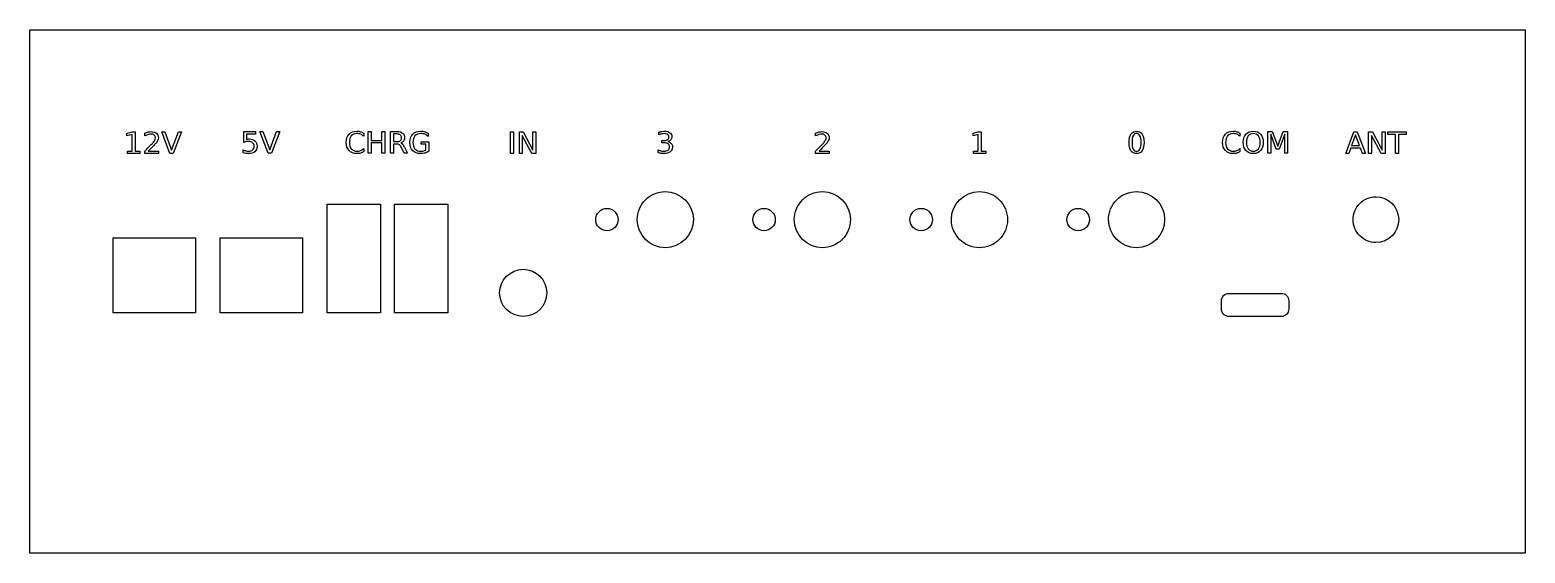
# Model space of a CAD drawing. Extents: x 0 to 200, y 0 to 70.
import ezdxf

# ---------------------------------------------------------------- set-up
doc = ezdxf.new("R2010")
doc.units = 0
for name, color, linetype in [('CUTOUT', 7, 'CONTINUOUS'), ('REFERENCE', 7, 'CONTINUOUS'), ('TEXT', 7, 'CONTINUOUS')]:
    doc.layers.add(name, color=color, linetype=linetype)

msp = doc.modelspace()

# ---------------------------------------------------------------- linework, layer by layer
at = {"layer": 'CUTOUT', "color": 7}
for points in [[(39.814721, 46.650876), (46.91472, 46.650876), (46.91472, 32.150905), (39.814721, 32.150905)], [(48.81442, 46.650876), (55.91442, 46.650876), (55.91442, 32.150905), (48.81442, 32.150905)], [(78.69996, 44.600881)], [(88.75023, 44.601255)], [(99.69996, 44.600881)], [(109.75021, 44.601255)], [(120.69996, 44.600881)], [(130.75021, 44.601255)], [(141.69996, 44.600881)], [(151.75023, 44.601255)], [(183.05035, 44.600301)], [(11.179963, 42.150693), (22.179963, 42.150693), (22.179963, 32.150712), (11.179963, 32.150712)], [(25.499825, 42.150312), (36.499825, 42.150312), (36.499825, 32.150331), (25.499825, 32.150331)], [(69.1475, 34.816327)], [(160.34997, 34.750351)]]:
    msp.add_lwpolyline(points, close=True, dxfattribs=at)
for points in [[(160.34997, 34.750351), (167.34997, 34.750351)], [(159.34997, 32.650357), (159.34997, 33.750351)], [(168.34997, 33.750351), (168.34997, 32.650357)], [(167.34997, 31.650357), (160.34997, 31.650357)]]:
    msp.add_lwpolyline(points, dxfattribs=at)
for points in [[(82.348579, 47.2529), (83.051841, 47.956161), (84.005668, 48.351248), (85.00023, 48.351248)], [(85.00023, 48.351248), (87.071298, 48.351248), (88.75023, 46.672319), (88.75023, 44.601255)], [(103.348559, 47.2529), (104.051821, 47.956161), (105.005648, 48.351248), (106.00021, 48.351248)], [(106.00021, 48.351248), (108.071278, 48.351248), (109.75021, 46.672319), (109.75021, 44.601255)], [(123.25021, 44.601255), (123.25021, 46.672319), (124.929142, 48.351248), (127.00021, 48.351248)], [(127.00021, 48.351248), (127.994772, 48.351248), (128.948599, 47.956161), (129.651861, 47.2529)], [(145.348579, 47.2529), (146.051841, 47.956161), (147.005668, 48.351248), (148.00023, 48.351248)], [(148.00023, 48.351248), (150.071298, 48.351248), (151.75023, 46.672319), (151.75023, 44.601255)], [(75.69996, 44.600881), (75.69996, 45.429306), (76.371533, 46.100878), (77.19996, 46.100878)], [(77.19996, 46.100878), (78.028387, 46.100878), (78.69996, 45.429306), (78.69996, 44.600881)], [(81.25023, 44.601255), (81.25023, 45.595815), (81.645318, 46.54964), (82.348579, 47.2529)], [(96.69996, 44.600881), (96.69996, 45.429306), (97.371533, 46.100878), (98.19996, 46.100878)], [(98.19996, 46.100878), (99.028387, 46.100878), (99.69996, 45.429306), (99.69996, 44.600881)], [(102.25021, 44.601255), (102.25021, 45.595815), (102.645298, 46.54964), (103.348559, 47.2529)], [(117.69996, 44.600881), (117.69996, 45.429306), (118.371533, 46.100878), (119.19996, 46.100878)], [(119.19996, 46.100878), (120.028387, 46.100878), (120.69996, 45.429306), (120.69996, 44.600881)], [(129.651861, 47.2529), (130.355122, 46.54964), (130.75021, 45.595815), (130.75021, 44.601255)], [(138.69996, 44.600881), (138.69996, 45.429306), (139.371533, 46.100878), (140.19996, 46.100878)], [(140.19996, 46.100878), (141.028387, 46.100878), (141.69996, 45.429306), (141.69996, 44.600881)], [(144.25023, 44.601255), (144.25023, 45.595815), (144.645318, 46.54964), (145.348579, 47.2529)], [(176.94958, 44.600301), (176.94958, 45.409313), (177.27096, 46.185189), (177.843019, 46.757246)], [(177.843019, 46.757246), (178.415078, 47.329303), (179.190957, 47.650681), (179.99997, 47.650679)], [(179.99997, 47.650679), (181.684649, 47.650677), (183.05035, 46.284977), (183.05035, 44.600301)], [(77.19996, 43.100884), (76.371533, 43.100884), (75.69996, 43.772456), (75.69996, 44.600881)], [(78.69996, 44.600881), (78.69996, 43.772456), (78.028387, 43.100884), (77.19996, 43.100884)], [(85.00023, 40.851262), (82.929162, 40.851262), (81.25023, 42.530191), (81.25023, 44.601255)], [(88.75023, 44.601255), (88.75023, 42.530191), (87.071298, 40.851262), (85.00023, 40.851262)], [(98.19996, 43.100884), (97.371533, 43.100884), (96.69996, 43.772456), (96.69996, 44.600881)], [(99.69996, 44.600881), (99.69996, 43.772456), (99.028387, 43.100884), (98.19996, 43.100884)], [(106.00021, 40.851262), (103.929142, 40.851262), (102.25021, 42.530191), (102.25021, 44.601255)], [(109.75021, 44.601255), (109.75021, 43.606695), (109.355122, 42.65287), (108.651861, 41.94961)], [(119.19996, 43.100884), (118.371533, 43.100884), (117.69996, 43.772456), (117.69996, 44.600881)], [(120.69996, 44.600881), (120.69996, 43.772456), (120.028387, 43.100884), (119.19996, 43.100884)], [(124.348559, 41.94961), (123.645298, 42.65287), (123.25021, 43.606695), (123.25021, 44.601255)], [(130.75021, 44.601255), (130.75021, 43.606695), (130.355122, 42.65287), (129.651861, 41.94961)], [(140.19996, 43.100884), (139.371533, 43.100884), (138.69996, 43.772456), (138.69996, 44.600881)], [(141.69996, 44.600881), (141.69996, 43.772456), (141.028387, 43.100884), (140.19996, 43.100884)], [(148.00023, 40.851262), (145.929162, 40.851262), (144.25023, 42.530191), (144.25023, 44.601255)], [(151.75023, 44.601255), (151.75023, 42.530191), (150.071298, 40.851262), (148.00023, 40.851262)], [(177.843019, 42.443356), (177.27096, 43.015413), (176.94958, 43.791289), (176.94958, 44.600301)], [(183.05035, 44.600301), (183.05035, 42.915625), (181.684649, 41.549925), (179.99997, 41.549923)], [(179.99997, 41.549923), (179.190957, 41.549921), (178.415078, 41.871299), (177.843019, 42.443356)], [(108.651861, 41.94961), (107.948599, 41.246349), (106.994772, 40.851262), (106.00021, 40.851262)], [(127.00021, 40.851262), (126.005648, 40.851262), (125.051821, 41.246349), (124.348559, 41.94961)], [(129.651861, 41.94961), (128.948599, 41.246349), (127.994772, 40.851262), (127.00021, 40.851262)], [(62.85242, 34.816327), (62.85242, 36.554662), (64.261621, 37.963861), (65.99996, 37.963862)], [(65.99996, 37.963862), (67.738299, 37.963861), (69.1475, 36.554662), (69.1475, 34.816327)], [(65.99996, 31.668792), (64.261621, 31.668793), (62.85242, 33.077992), (62.85242, 34.816327)], [(69.1475, 34.816327), (69.1475, 33.077992), (67.738299, 31.668793), (65.99996, 31.668792)], [(159.34997, 33.750351), (159.34997, 34.304351), (159.79597, 34.750351), (160.34997, 34.750351)], [(167.34997, 34.750351), (167.90397, 34.750351), (168.34997, 34.304351), (168.34997, 33.750351)], [(160.34997, 31.650357), (159.79597, 31.650357), (159.34997, 32.096357), (159.34997, 32.650357)], [(168.34997, 32.650357), (168.34997, 32.096357), (167.90397, 31.650357), (167.34997, 31.650357)]]:
    msp.add_open_spline(points, degree=3, dxfattribs=at)
at = {"layer": 'REFERENCE', "color": 5}
msp.add_lwpolyline([(0.056346, 69.943654), (199.943652, 69.943654), (199.943652, 0.056347), (0.056346, 0.056347)], close=True, dxfattribs=at)
at = {"layer": 'TEXT', "color": 7}
for points in [[(13.090147, 53.747268), (13.729269, 53.747268), (13.729269, 55.953207), (13.033981, 55.813762), (13.033981, 56.170121), (13.725395, 56.309566), (14.116615, 56.309566), (14.116615, 53.747268), (14.755737, 53.747268), (14.755737, 53.418023), (13.090147, 53.418023)], [(18.780269, 53.418023), (17.676331, 56.309566), (18.084982, 56.309566), (19.001057, 53.875092), (19.919069, 56.309566), (20.325783, 56.309566), (19.223781, 53.418023)], [(31.903213, 53.474191), (30.799275, 56.365734), (31.207926, 56.365734), (32.124001, 53.93126), (33.042012, 56.365734), (33.448726, 56.365734), (32.346725, 53.474191)], [(44.679509, 56.14302)], [(45.283769, 56.365734), (45.67499, 56.365734), (45.67499, 55.180453), (47.09655, 55.180453), (47.09655, 56.365734), (47.48777, 56.365734), (47.48777, 53.474191), (47.09655, 53.474191), (47.09655, 54.851208), (45.67499, 54.851208), (45.67499, 53.474191), (45.283769, 53.474191)], [(64.32069, 56.309566), (64.71191, 56.309566), (64.71191, 53.418023), (64.32069, 53.418023)], [(65.49048, 56.309566), (66.01727, 56.309566), (67.29939, 53.890586), (67.29939, 56.309566), (67.67899, 56.309566), (67.67899, 53.418023), (67.15219, 53.418023), (65.87008, 55.837003), (65.87008, 53.418023), (65.49048, 53.418023)], [(126.19533, 53.747268), (126.83446, 53.747268), (126.83446, 55.953207), (126.13917, 55.813762), (126.13917, 56.170121), (126.83058, 56.309566), (127.2218, 56.309566), (127.2218, 53.747268), (127.86092, 53.747268), (127.86092, 53.418023), (126.19533, 53.418023)], [(148.00001, 56.418025)], [(148.00001, 56.108148)], [(161.83003, 56.14302)], [(163.60795, 56.418025)], [(163.60795, 56.100401)], [(165.5563, 56.365734), (166.13926, 56.365734), (166.87715, 54.398012), (167.61892, 56.365734), (168.20188, 56.365734), (168.20188, 53.474191), (167.82034, 53.474191), (167.82034, 56.013248), (167.0747, 54.030033), (166.68154, 54.030033), (165.9359, 56.013248), (165.9359, 53.474191), (165.5563, 53.474191)], [(177.0617, 56.309566), (177.50521, 56.309566), (178.60722, 53.418023), (178.2005, 53.418023), (177.93711, 54.159792), (176.63368, 54.159792), (176.37029, 53.418023), (175.95776, 53.418023)], [(179.02942, 56.309566), (179.55621, 56.309566), (180.83833, 53.890586), (180.83833, 56.309566), (181.21793, 56.309566), (181.21793, 53.418023), (180.69114, 53.418023), (179.40902, 55.837003), (179.40902, 53.418023), (179.02942, 53.418023)], [(181.59559, 56.309566), (184.04169, 56.309566), (184.04169, 55.980321), (183.01522, 55.980321), (183.01522, 53.418023), (182.62206, 53.418023), (182.62206, 55.980321), (181.59559, 55.980321)], [(49.63755, 54.829904)], [(85.35546, 55.033261)], [(177.28249, 55.924156), (176.75182, 54.485163), (177.81509, 54.485163)], [(15.882908, 53.747271)], [(52.99391, 53.886715)], [(105.55263, 53.747271)]]:
    msp.add_lwpolyline(points, close=True, dxfattribs=at)
for points in [[(15.431654, 55.77503), (15.431654, 56.170123)], [(28.672742, 56.365734), (30.208571, 56.365734), (30.208571, 56.036489), (29.031037, 56.036489), (29.031037, 55.327644)], [(28.672742, 54.913183), (28.672742, 56.365734)], [(44.679509, 56.143009), (44.679509, 55.730485)], [(49.08364, 54.696269), (48.65756, 54.696269), (48.65756, 53.474191), (48.26634, 53.474191), (48.26634, 56.365734), (49.14949, 56.365734)], [(48.65756, 56.044236), (48.65756, 55.017767), (49.14949, 55.017767)], [(49.14949, 56.044236), (48.65756, 56.044236)], [(53.30572, 56.143014), (53.30572, 55.726617)], [(84.13532, 55.945464), (84.13532, 56.294076)], [(105.10138, 55.77503), (105.10138, 56.170123)], [(161.83003, 56.143009), (161.83003, 55.730485)], [(44.679509, 54.105572), (44.679509, 53.696921)], [(50.12173, 54.264378), (50.51876, 53.474191), (50.09849, 53.474191), (49.72857, 54.215959)], [(52.99391, 53.886715), (52.99391, 54.663345), (52.35478, 54.663345), (52.35478, 54.984843), (53.38125, 54.984843), (53.38125, 53.743397)], [(84.88484, 54.858955), (84.54784, 54.858955), (84.54784, 55.180453), (84.90033, 55.180453)], [(161.83003, 54.105572), (161.83003, 53.696921)], [(15.882916, 53.747268), (17.248313, 53.747268), (17.248313, 53.418023), (15.41229, 53.418023), (15.41229, 53.747268)], [(28.550728, 53.541973), (28.550728, 53.93513)], [(84.04817, 53.561346), (84.04817, 53.939009)], [(105.55267, 53.747268), (106.91807, 53.747268), (106.91807, 53.418023), (105.08205, 53.418023), (105.08205, 53.747268)]]:
    msp.add_lwpolyline(points, dxfattribs=at)
for points in [[(15.431654, 56.170123), (15.589175, 56.23339), (15.736367, 56.281162), (15.87323, 56.313441)], [(15.867419, 55.968703), (15.731848, 55.926096), (15.586593, 55.861539), (15.431654, 55.77503)], [(16.256703, 56.032613), (16.134043, 56.032613), (16.004282, 56.01131), (15.867419, 55.968703)], [(15.87323, 56.313441), (16.010092, 56.345721), (16.135334, 56.361861), (16.248956, 56.361861)], [(16.248956, 56.361861), (16.548504, 56.361861), (16.787368, 56.286974), (16.965547, 56.1372)], [(16.676974, 55.887358), (16.569808, 55.984195), (16.429718, 56.032613), (16.256703, 56.032613)], [(16.965547, 56.1372), (17.143726, 55.987426), (17.232816, 55.787297), (17.232816, 55.536812)], [(42.347682, 54.917066), (42.347682, 55.381882), (42.47357, 55.747925), (42.725345, 56.015194)], [(42.725345, 56.015194), (42.97712, 56.283754), (43.321859, 56.418034), (43.75956, 56.418034)], [(43.782801, 56.096531), (43.452265, 56.096531), (43.199199, 55.995175), (43.023602, 55.792463)], [(43.75956, 56.418034), (43.932575, 56.418034), (44.095261, 56.394794), (44.247617, 56.348314)], [(44.257301, 56.005501), (44.108818, 56.066188), (43.950652, 56.096531), (43.782801, 56.096531)], [(44.247617, 56.348314), (44.401264, 56.303121), (44.545228, 56.234689), (44.679509, 56.14302)], [(44.679509, 55.730485), (44.547811, 55.853145), (44.407075, 55.944817), (44.257301, 56.005501)], [(49.14949, 56.365734), (49.480023, 56.365734), (49.726633, 56.296657), (49.88932, 56.158503)], [(49.57557, 55.914475), (49.480023, 56.000982), (49.337997, 56.044236), (49.14949, 56.044236)], [(49.88932, 56.158503), (50.052007, 56.02035), (50.13335, 55.811828), (50.13335, 55.532938)], [(50.85575, 54.91706), (50.85575, 55.389623), (50.98293, 55.757602), (51.23729, 56.020998)], [(51.23729, 56.020998), (51.492937, 56.285685), (51.846713, 56.418028), (52.29862, 56.418028)], [(52.33154, 56.096529), (51.977767, 56.096529), (51.71179, 55.997755), (51.53361, 55.800208)], [(52.29862, 56.418028), (52.487127, 56.418028), (52.66595, 56.394788), (52.83509, 56.348308)], [(52.84478, 56.003569), (52.682093, 56.065542), (52.511013, 56.096529), (52.33154, 56.096529)], [(52.83509, 56.348308), (53.005523, 56.301828), (53.1624, 56.233397), (53.30572, 56.143014)], [(53.30572, 55.726617), (53.161113, 55.849276), (53.007467, 55.941594), (52.84478, 56.003569)], [(84.13532, 56.294076), (84.2838, 56.335396), (84.4226, 56.366383), (84.55172, 56.387036)], [(84.5401, 56.053921), (84.41744, 56.030681), (84.282513, 55.994529), (84.13532, 55.945464)], [(84.88484, 56.088781), (84.777673, 56.088781), (84.66276, 56.077161), (84.5401, 56.053921)], [(84.55172, 56.387036), (84.682127, 56.407696), (84.804787, 56.418026), (84.9197, 56.418026)], [(85.33609, 55.968703), (85.23151, 56.048755), (85.081093, 56.088781), (84.88484, 56.088781)], [(84.9197, 56.418026), (85.216667, 56.418026), (85.451657, 56.35024), (85.62467, 56.214669)], [(85.49491, 55.627838), (85.49491, 55.776321), (85.44197, 55.889942), (85.33609, 55.968703)], [(85.62467, 56.214669), (85.797683, 56.080389), (85.88419, 55.898336), (85.88419, 55.668511)], [(105.10138, 56.170123), (105.258907, 56.23339), (105.4061, 56.281162), (105.54296, 56.313441)], [(105.53715, 55.968703), (105.401577, 55.926096), (105.25632, 55.861539), (105.10138, 55.77503)], [(105.92643, 56.032613), (105.80377, 56.032613), (105.67401, 56.01131), (105.53715, 55.968703)], [(105.54296, 56.313441), (105.67982, 56.345721), (105.805063, 56.361861), (105.91869, 56.361861)], [(105.91869, 56.361861), (106.218237, 56.361861), (106.4571, 56.286974), (106.63528, 56.1372)], [(106.3467, 55.887358), (106.23954, 55.984195), (106.09945, 56.032613), (105.92643, 56.032613)], [(106.63528, 56.1372), (106.81346, 55.987426), (106.90255, 55.787297), (106.90255, 55.536812)], [(147.00066, 54.917057), (147.00066, 55.405114), (147.085877, 55.776966), (147.25631, 56.032615)], [(147.25631, 56.032615), (147.42803, 56.289555), (147.67593, 56.418025), (148.00001, 56.418025)], [(148.00001, 56.108148), (147.79859, 56.108148), (147.64688, 56.008729), (147.54488, 55.809891)], [(148.00001, 56.418025), (148.32409, 56.418025), (148.571347, 56.289555), (148.74178, 56.032615)], [(148.45515, 55.809891), (148.354437, 56.008729), (148.202723, 56.108148), (148.00001, 56.108148)], [(148.74178, 56.032615), (148.913507, 55.776966), (148.99937, 55.405114), (148.99937, 54.917057)], [(159.4982, 54.917066), (159.4982, 55.381882), (159.624087, 55.747925), (159.87586, 56.015194)], [(159.87586, 56.015194), (160.127633, 56.283754), (160.472373, 56.418034), (160.91008, 56.418034)], [(160.93332, 56.096531), (160.60278, 56.096531), (160.349713, 55.995175), (160.17412, 55.792463)], [(160.91008, 56.418034), (161.083093, 56.418034), (161.245777, 56.394794), (161.39813, 56.348314)], [(161.40782, 56.005501), (161.259333, 56.066188), (161.101167, 56.096531), (160.93332, 56.096531)], [(161.39813, 56.348314), (161.551783, 56.303121), (161.69575, 56.234689), (161.83003, 56.14302)], [(161.83003, 55.730485), (161.69833, 55.853145), (161.557593, 55.944817), (161.40782, 56.005501)], [(162.26773, 54.917057), (162.26773, 55.374126), (162.389097, 55.738232), (162.63183, 56.009375)], [(162.63183, 56.009375), (162.875863, 56.281808), (163.201237, 56.418025), (163.60795, 56.418025)], [(163.60795, 56.100401), (163.323897, 56.100401), (163.097943, 55.994526), (162.93009, 55.782777)], [(163.60795, 56.418025), (164.01337, 56.418025), (164.33745, 56.281808), (164.58019, 56.009375)], [(164.28193, 55.782777), (164.116663, 55.994526), (163.892003, 56.100401), (163.60795, 56.100401)], [(164.58019, 56.009375), (164.822923, 55.738232), (164.94429, 55.374126), (164.94429, 54.917057)], [(15.41229, 53.747268), (15.560773, 53.900915), (15.762839, 54.106855), (16.018488, 54.365086)], [(16.614993, 54.496786), (16.441978, 54.318607), (16.19795, 54.068768), (15.882908, 53.747271)], [(16.018488, 54.365086), (16.275428, 54.624608), (16.436822, 54.791813), (16.502671, 54.8667)], [(16.502671, 54.8667), (16.627913, 55.007435), (16.715066, 55.126221), (16.76413, 55.223058)], [(16.922934, 54.822158), (16.890654, 54.784711), (16.788007, 54.676254), (16.614993, 54.496786)], [(16.83966, 55.511632), (16.83966, 55.665279), (16.785431, 55.790521), (16.676974, 55.887358)], [(16.76413, 55.223058), (16.814483, 55.321186), (16.83966, 55.417377), (16.83966, 55.511632)], [(17.165026, 55.197884), (17.121126, 55.092009), (17.040429, 54.966767), (16.922934, 54.822158)], [(17.232816, 55.536812), (17.232816, 55.418026), (17.210219, 55.30505), (17.165026, 55.197884)], [(28.990366, 55.021641), (28.887073, 54.998401), (28.781199, 54.962248), (28.672742, 54.913183)], [(29.304117, 55.056501), (29.199533, 55.056501), (29.094949, 55.044881), (28.990366, 55.021641)], [(29.031037, 55.327644), (29.08785, 55.347011), (29.144661, 55.361214), (29.20147, 55.370254)], [(29.20147, 55.370254), (29.258283, 55.380581), (29.315094, 55.385744), (29.371903, 55.385744)], [(29.834782, 54.880258), (29.704375, 54.997753), (29.527487, 55.056501), (29.304117, 55.056501)], [(29.371903, 55.385744), (29.694692, 55.385744), (29.95034, 55.2973), (30.138849, 55.120412)], [(30.030392, 54.401885), (30.030392, 54.603305), (29.965189, 54.762763), (29.834782, 54.880258)], [(29.834782, 53.923512), (29.965189, 54.041007), (30.030392, 54.200464), (30.030392, 54.401885)], [(30.421612, 54.401884), (30.421612, 54.090715), (30.324775, 53.848624), (30.131102, 53.675609)], [(30.138849, 55.120412), (30.327358, 54.943523), (30.421612, 54.704014), (30.421612, 54.401884)], [(42.725345, 53.818938), (42.47357, 54.087499), (42.347682, 54.453541), (42.347682, 54.917066)], [(43.023602, 55.792463), (42.848005, 55.591043), (42.760206, 55.299242), (42.760206, 54.91706)], [(42.760206, 54.91706), (42.760206, 54.536169), (42.848005, 54.244368), (43.023602, 54.041656)], [(43.023602, 54.041656), (43.199199, 53.840236), (43.452265, 53.739526), (43.782801, 53.739526)], [(44.257301, 53.830556), (44.407075, 53.891243), (44.547811, 53.982915), (44.679509, 54.105572)], [(49.44968, 54.601369), (49.360593, 54.664636), (49.23858, 54.696269), (49.08364, 54.696269)], [(49.14949, 55.017767), (49.337997, 55.017767), (49.480023, 55.061021), (49.57557, 55.147528)], [(49.72857, 54.215959), (49.633023, 54.409632), (49.54006, 54.538102), (49.44968, 54.601369)], [(49.72083, 55.532938), (49.72083, 55.702079), (49.67241, 55.829258), (49.57557, 55.914475)], [(49.57557, 55.147528), (49.67241, 55.235327), (49.72083, 55.363797), (49.72083, 55.532938)], [(50.00553, 55.079743), (49.921603, 54.959665), (49.798943, 54.876385), (49.63755, 54.829904)], [(49.63755, 54.829904), (49.72147, 54.801497), (49.80281, 54.740813), (49.88157, 54.647851)], [(49.88157, 54.647851), (49.961623, 54.554888), (50.041677, 54.427063), (50.12173, 54.264378)], [(50.13335, 55.532938), (50.13335, 55.350885), (50.090743, 55.19982), (50.00553, 55.079743)], [(51.23729, 53.813122), (50.98293, 54.077809), (50.85575, 54.445788), (50.85575, 54.91706)], [(51.53361, 55.800208), (51.356723, 55.602661), (51.26828, 55.308278), (51.26828, 54.917058)], [(51.26828, 54.917058), (51.26828, 54.527129), (51.356723, 54.233391), (51.53361, 54.035844)], [(51.53361, 54.035844), (51.71179, 53.838297), (51.977767, 53.739524), (52.33154, 53.739524)], [(85.38258, 54.7137), (85.263793, 54.810537), (85.09788, 54.858955), (84.88484, 54.858955)], [(84.90033, 55.180453), (85.09271, 55.180453), (85.2399, 55.218542), (85.3419, 55.29472)], [(85.3419, 55.29472), (85.443907, 55.372189), (85.49491, 55.483229), (85.49491, 55.627838)], [(85.74668, 55.261796), (85.655007, 55.152048), (85.5246, 55.07587), (85.35546, 55.033261)], [(85.35546, 55.033261), (85.54268, 54.993234), (85.68858, 54.909955), (85.79316, 54.783422)], [(85.36902, 53.892525), (85.498133, 53.989362), (85.56269, 54.130098), (85.56269, 54.314733)], [(85.56269, 54.314733), (85.56269, 54.485166), (85.502653, 54.618155), (85.38258, 54.7137)], [(85.95198, 54.314733), (85.95198, 54.029388), (85.85385, 53.8086), (85.65759, 53.65237)], [(85.88419, 55.668511), (85.88419, 55.508408), (85.838353, 55.372836), (85.74668, 55.261796)], [(85.79316, 54.783422), (85.89904, 54.656889), (85.95198, 54.500659), (85.95198, 54.314733)], [(105.08205, 53.747268), (105.23053, 53.900915), (105.432597, 54.106855), (105.68825, 54.365086)], [(106.28472, 54.496786), (106.111707, 54.318607), (105.867677, 54.068768), (105.55263, 53.747271)], [(105.68825, 54.365086), (105.94519, 54.624608), (106.106583, 54.791813), (106.17243, 54.8667)], [(106.17243, 54.8667), (106.29767, 55.007435), (106.384823, 55.126221), (106.43389, 55.223058)], [(106.59266, 54.822158), (106.560393, 54.784711), (106.457747, 54.676254), (106.28472, 54.496786)], [(106.50939, 55.511632), (106.50939, 55.665279), (106.45516, 55.790521), (106.3467, 55.887358)], [(106.43389, 55.223058), (106.484223, 55.321186), (106.50939, 55.417377), (106.50939, 55.511632)], [(106.83475, 55.197884), (106.790883, 55.092009), (106.710187, 54.966767), (106.59266, 54.822158)], [(106.90255, 55.536812), (106.90255, 55.418026), (106.87995, 55.30505), (106.83475, 55.197884)], [(147.25631, 53.801499), (147.085877, 54.058438), (147.00066, 54.430291), (147.00066, 54.917057)], [(147.54488, 55.809891), (147.444173, 55.612344), (147.39382, 55.314733), (147.39382, 54.917057)], [(147.39382, 54.917057), (147.39382, 54.520672), (147.444173, 54.223061), (147.54488, 54.024223)], [(147.54488, 54.024223), (147.64688, 53.826676), (147.79859, 53.727903), (148.00001, 53.727903)], [(148.00001, 53.727903), (148.202723, 53.727903), (148.354437, 53.826676), (148.45515, 54.024223)], [(148.60815, 54.917057), (148.60815, 55.314733), (148.55715, 55.612344), (148.45515, 55.809891)], [(148.45515, 54.024223), (148.55715, 54.223061), (148.60815, 54.520672), (148.60815, 54.917057)], [(148.99937, 54.917057), (148.99937, 54.430291), (148.913507, 54.058438), (148.74178, 53.801499)], [(159.87586, 53.818938), (159.624087, 54.087499), (159.4982, 54.453541), (159.4982, 54.917066)], [(160.17412, 55.792463), (159.99852, 55.591043), (159.91072, 55.299242), (159.91072, 54.91706)], [(159.91072, 54.91706), (159.91072, 54.536169), (159.99852, 54.244368), (160.17412, 54.041656)], [(160.17412, 54.041656), (160.349713, 53.840236), (160.60278, 53.739526), (160.93332, 53.739526)], [(161.40782, 53.830556), (161.557593, 53.891243), (161.69833, 53.982915), (161.83003, 54.105572)], [(162.63183, 53.824739), (162.389097, 54.095882), (162.26773, 54.459988), (162.26773, 54.917057)], [(162.93009, 55.782777), (162.76353, 55.571028), (162.68025, 55.282454), (162.68025, 54.917057)], [(162.68025, 54.917057), (162.68025, 54.552951), (162.76353, 54.265023), (162.93009, 54.053274)], [(162.93009, 54.053274), (163.097943, 53.841525), (163.323897, 53.73565), (163.60795, 53.73565)], [(163.60795, 53.73565), (163.892003, 53.73565), (164.116663, 53.841525), (164.28193, 54.053274)], [(164.53177, 54.917057), (164.53177, 55.282454), (164.44849, 55.571028), (164.28193, 55.782777)], [(164.28193, 54.053274), (164.44849, 54.265023), (164.53177, 54.552951), (164.53177, 54.917057)], [(164.94429, 54.917057), (164.94429, 54.461279), (164.822923, 54.097173), (164.58019, 53.824739)], [(28.550728, 53.93513), (28.666932, 53.871863), (28.787009, 53.824736), (28.91096, 53.793749)], [(28.940011, 53.449013), (28.814769, 53.469673), (28.685008, 53.50066), (28.550728, 53.541973)], [(28.91096, 53.793749), (29.034911, 53.762762), (29.165963, 53.747269), (29.304117, 53.747269)], [(29.311864, 53.418023), (29.190495, 53.418023), (29.066544, 53.428353), (28.940011, 53.449013)], [(29.304117, 53.747269), (29.527487, 53.747269), (29.704375, 53.806017), (29.834782, 53.923512)], [(30.131102, 53.675609), (29.937429, 53.503885), (29.664349, 53.418023), (29.311864, 53.418023)], [(43.75956, 53.418034), (43.321859, 53.418034), (42.97712, 53.551669), (42.725345, 53.818938)], [(44.243744, 53.487754), (44.091387, 53.441274), (43.929993, 53.418034), (43.75956, 53.418034)], [(43.782801, 53.739526), (43.950652, 53.739526), (44.108818, 53.769869), (44.257301, 53.830556)], [(44.679509, 53.696921), (44.542646, 53.603958), (44.397391, 53.534235), (44.243744, 53.487754)], [(52.29862, 53.418028), (51.846713, 53.418028), (51.492937, 53.549726), (51.23729, 53.813122)], [(52.88157, 53.499368), (52.699523, 53.445141), (52.505207, 53.418028), (52.29862, 53.418028)], [(52.33154, 53.739524), (52.469693, 53.739524), (52.593, 53.751144), (52.70146, 53.774384)], [(52.70146, 53.774384), (52.809913, 53.798917), (52.907397, 53.836361), (52.99391, 53.886715)], [(53.38125, 53.743397), (53.230183, 53.636231), (53.063623, 53.554888), (52.88157, 53.499368)], [(84.04817, 53.939009), (84.156623, 53.875742), (84.27541, 53.827969), (84.40453, 53.79569)], [(84.4452, 53.454825), (84.317373, 53.478065), (84.18503, 53.513572), (84.04817, 53.561346)], [(84.40453, 53.79569), (84.533643, 53.76341), (84.668567, 53.74727), (84.8093, 53.74727)], [(84.82092, 53.418025), (84.699553, 53.418025), (84.574313, 53.430292), (84.4452, 53.454825)], [(84.8093, 53.74727), (85.05462, 53.74727), (85.241193, 53.795688), (85.36902, 53.892525)], [(85.65759, 53.65237), (85.461337, 53.49614), (85.182447, 53.418025), (84.82092, 53.418025)], [(148.00001, 53.418025), (147.67593, 53.418025), (147.42803, 53.54585), (147.25631, 53.801499)], [(148.74178, 53.801499), (148.571347, 53.54585), (148.32409, 53.418025), (148.00001, 53.418025)], [(160.91008, 53.418034), (160.472373, 53.418034), (160.127633, 53.551669), (159.87586, 53.818938)], [(161.39426, 53.487754), (161.241907, 53.441274), (161.080513, 53.418034), (160.91008, 53.418034)], [(160.93332, 53.739526), (161.101167, 53.739526), (161.259333, 53.769869), (161.40782, 53.830556)], [(161.83003, 53.696921), (161.693163, 53.603958), (161.547907, 53.534235), (161.39426, 53.487754)], [(163.60795, 53.418025), (163.201237, 53.418025), (162.875863, 53.553596), (162.63183, 53.824739)], [(164.58019, 53.824739), (164.33745, 53.553596), (164.01337, 53.418025), (163.60795, 53.418025)]]:
    msp.add_open_spline(points, degree=3, dxfattribs=at)

doc.saveas('drawing.dxf')
